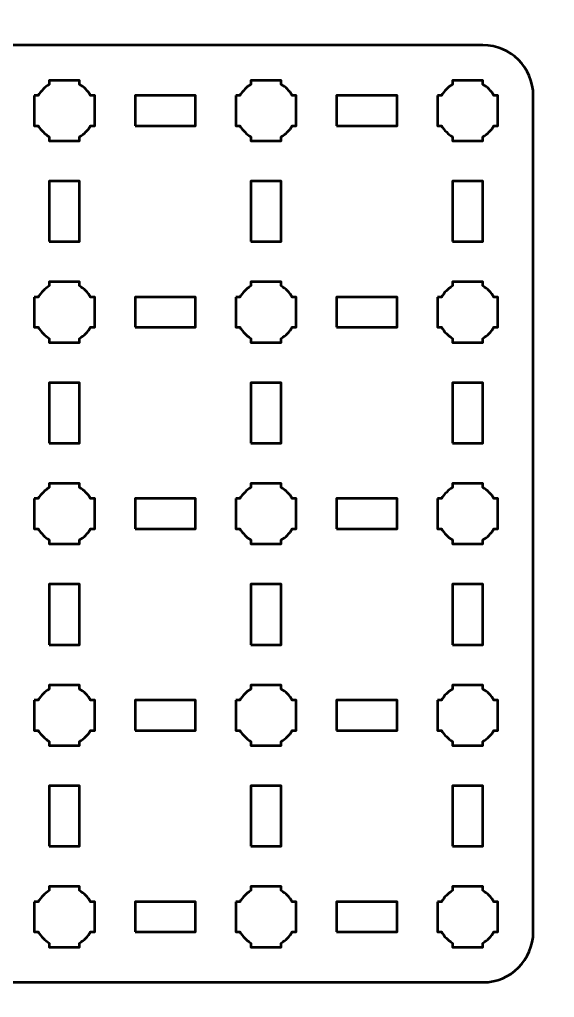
# Model space of a CAD drawing. Header units: centimetres. Extents: x -21 to 0, y -29.7 to 0.
# Drawn here: x -15.7 to -10.39, y -19.65 to -9.95 of the extents above; entities that cross this region are included whole.
import ezdxf

# ---------------------------------------------------------------- set-up
doc = ezdxf.new("R2010")
doc.units = ezdxf.units.CM
doc.header["$MEASUREMENT"] = 0
doc.layers.add('Layer 1', color=7, linetype='Continuous')

msp = doc.modelspace()

# ---------------------------------------------------------------- linework, layer by layer
at = {"layer": 'Layer 1', "lineweight": 53}
for points in [[(-14.55, -11), (-13.95, -11), (-13.95, -10.7), (-14.55, -10.7), (-14.55, -11)], [(-12.55, -11), (-11.95, -11), (-11.95, -10.7), (-12.55, -10.7), (-12.55, -11)], [(-15.4, -12.15), (-15.1, -12.15), (-15.1, -11.55), (-15.4, -11.55), (-15.4, -12.15)], [(-13.4, -12.15), (-13.1, -12.15), (-13.1, -11.55), (-13.4, -11.55), (-13.4, -12.15)], [(-11.4, -12.15), (-11.1, -12.15), (-11.1, -11.55), (-11.4, -11.55), (-11.4, -12.15)], [(-14.55, -13), (-13.95, -13), (-13.95, -12.7), (-14.55, -12.7), (-14.55, -13)], [(-12.55, -13), (-11.95, -13), (-11.95, -12.7), (-12.55, -12.7), (-12.55, -13)], [(-15.4, -14.15), (-15.1, -14.15), (-15.1, -13.55), (-15.4, -13.55), (-15.4, -14.15)], [(-13.4, -14.15), (-13.1, -14.15), (-13.1, -13.55), (-13.4, -13.55), (-13.4, -14.15)], [(-11.4, -14.15), (-11.1, -14.15), (-11.1, -13.55), (-11.4, -13.55), (-11.4, -14.15)], [(-14.55, -15), (-13.95, -15), (-13.95, -14.7), (-14.55, -14.7), (-14.55, -15)], [(-12.55, -15), (-11.95, -15), (-11.95, -14.7), (-12.55, -14.7), (-12.55, -15)], [(-15.4, -16.15), (-15.1, -16.15), (-15.1, -15.55), (-15.4, -15.55), (-15.4, -16.15)], [(-13.4, -16.15), (-13.1, -16.15), (-13.1, -15.55), (-13.4, -15.55), (-13.4, -16.15)], [(-11.4, -16.15), (-11.1, -16.15), (-11.1, -15.55), (-11.4, -15.55), (-11.4, -16.15)], [(-14.55, -17), (-13.95, -17), (-13.95, -16.7), (-14.55, -16.7), (-14.55, -17)], [(-12.55, -17), (-11.95, -17), (-11.95, -16.7), (-12.55, -16.7), (-12.55, -17)], [(-15.4, -18.15), (-15.1, -18.15), (-15.1, -17.55), (-15.4, -17.55), (-15.4, -18.15)], [(-13.4, -18.15), (-13.1, -18.15), (-13.1, -17.55), (-13.4, -17.55), (-13.4, -18.15)], [(-11.4, -18.15), (-11.1, -18.15), (-11.1, -17.55), (-11.4, -17.55), (-11.4, -18.15)], [(-14.55, -19), (-13.95, -19), (-13.95, -18.7), (-14.55, -18.7), (-14.55, -19)], [(-12.55, -19), (-11.95, -19), (-11.95, -18.7), (-12.55, -18.7), (-12.55, -19)]]:
    msp.add_lwpolyline(points, close=True, dxfattribs=at)
at = {"layer": 'Layer 1', "color": 1, "lineweight": 53}
msp.add_open_spline([(-21.00003, -29.19995), (-21.00003, -29.19995), (-21.00003, -5.89992), (-21.00003, -5.89992), (-21.00003, -5.89992), (-21.00003, -5.81709), (-20.93286, -5.74992), (-20.85003, -5.74992), (-20.85003, -5.74992), (-20.7672, -5.74992), (-20.70003, -5.68275), (-20.70003, -5.59992), (-20.70003, -5.59992), (-20.70003, -5.51709), (-20.7672, -5.44992), (-20.85003, -5.44992), (-20.85003, -5.44992), (-20.93286, -5.44992), (-21.00003, -5.38275), (-21.00003, -5.29992), (-21.00003, -5.29992), (-21.00003, -5.21709), (-20.93286, -5.14992), (-20.85003, -5.14992), (-20.85003, -5.14992), (-20.7672, -5.14992), (-20.70003, -5.08275), (-20.70003, -4.99992), (-20.70003, -4.99992), (-20.70003, -4.91709), (-20.7672, -4.84992), (-20.85003, -4.84992), (-20.85003, -4.84992), (-20.93286, -4.84992), (-21.00003, -4.78275), (-21.00003, -4.69992), (-21.00003, -4.69992), (-21.00003, -4.61709), (-20.93286, -4.54992), (-20.85003, -4.54992), (-20.85003, -4.54992), (-20.7672, -4.54992), (-20.70003, -4.48275), (-20.70003, -4.39992), (-20.70003, -4.39992), (-20.70003, -4.31709), (-20.7672, -4.24992), (-20.85003, -4.24992), (-20.85003, -4.24992), (-20.93286, -4.24992), (-21.00003, -4.18275), (-21.00003, -4.09992), (-21.00003, -4.09992), (-21.00003, -4.01709), (-20.93286, -3.94992), (-20.85003, -3.94992), (-20.85003, -3.94992), (-20.7672, -3.94992), (-20.70003, -3.88275), (-20.70003, -3.79992), (-20.70003, -3.79992), (-20.70003, -3.71709), (-20.7672, -3.64992), (-20.85003, -3.64992), (-20.85003, -3.64992), (-20.93286, -3.64992), (-21.00003, -3.58275), (-21.00003, -3.49992), (-21.00003, -3.49992), (-21.00003, -3.41709), (-20.93286, -3.34992), (-20.85003, -3.34992), (-20.85003, -3.34992), (-20.7672, -3.34992), (-20.70003, -3.28275), (-20.70003, -3.19992), (-20.70003, -3.19992), (-20.70003, -3.11709), (-20.7672, -3.04992), (-20.85003, -3.04992), (-20.85003, -3.04992), (-20.93286, -3.04992), (-21.00003, -2.98275), (-21.00003, -2.89992), (-21.00003, -2.89992), (-21.00003, -2.81709), (-20.93286, -2.74992), (-20.85003, -2.74992), (-20.85003, -2.74992), (-20.7672, -2.74992), (-20.70003, -2.68275), (-20.70003, -2.59992), (-20.70003, -2.59992), (-20.70003, -2.51709), (-20.7672, -2.44992), (-20.85003, -2.44992), (-20.85003, -2.44992), (-20.93286, -2.44992), (-21.00003, -2.38275), (-21.00003, -2.29992), (-21.00003, -2.29992), (-21.00003, -2.21709), (-20.93286, -2.14992), (-20.85003, -2.14992), (-20.85003, -2.14992), (-20.7672, -2.14992), (-20.70003, -2.08275), (-20.70003, -1.99992), (-20.70003, -1.99992), (-20.70003, -1.91709), (-20.7672, -1.84992), (-20.85003, -1.84992), (-20.85003, -1.84992), (-20.93286, -1.84992), (-21.00003, -1.78275), (-21.00003, -1.69992), (-21.00003, -1.69992), (-21.00003, -1.61709), (-20.93286, -1.54992), (-20.85003, -1.54992), (-20.85003, -1.54992), (-20.7672, -1.54992), (-20.70003, -1.48275), (-20.70003, -1.39992), (-20.70003, -1.39992), (-20.70003, -1.31709), (-20.7672, -1.24992), (-20.85003, -1.24992), (-20.85003, -1.24992), (-20.93286, -1.24992), (-21.00003, -1.18275), (-21.00003, -1.09992), (-21.00003, -1.09992), (-21.00003, -1.09992), (-21.00003, -0.49992), (-21.00003, -0.49992), (-21.00003, -0.49992), (-21.00003, -0.22295), (-20.77694, 0.00004), (-20.49994, 0.00004), (-20.49994, 0.00004), (-20.49994, 0.00004), (-0.50008, 0.00004), (-0.50008, 0.00004), (-0.50008, 0.00004), (-0.22294, 0.00004), (0.00002, -0.22295), (0.00002, -0.49992), (0.00002, -0.49992), (0.00002, -0.49992), (0.00002, -29.19995), (0.00002, -29.19995), (0.00002, -29.19995), (0.00002, -29.47695), (-0.22294, -29.70004), (-0.50008, -29.70004), (-0.50008, -29.70004), (-0.50008, -29.70004), (-20.49994, -29.70004), (-20.49994, -29.70004), (-20.49994, -29.70004), (-20.77694, -29.70004), (-21.00003, -29.47695), (-21.00003, -29.19995)], degree=3, knots=[0, 0, 0, 0, 0.0243902, 0.0243902, 0.0243902, 0.0243902, 0.0487805, 0.0487805, 0.0487805, 0.0487805, 0.0731707, 0.0731707, 0.0731707, 0.0731707, 0.097561, 0.097561, 0.097561, 0.097561, 0.1219512, 0.1219512, 0.1219512, 0.1219512, 0.1463415, 0.1463415, 0.1463415, 0.1463415, 0.1707317, 0.1707317, 0.1707317, 0.1707317, 0.195122, 0.195122, 0.195122, 0.195122, 0.2195122, 0.2195122, 0.2195122, 0.2195122, 0.2439024, 0.2439024, 0.2439024, 0.2439024, 0.2682927, 0.2682927, 0.2682927, 0.2682927, 0.2926829, 0.2926829, 0.2926829, 0.2926829, 0.3170732, 0.3170732, 0.3170732, 0.3170732, 0.3414634, 0.3414634, 0.3414634, 0.3414634, 0.3658537, 0.3658537, 0.3658537, 0.3658537, 0.3902439, 0.3902439, 0.3902439, 0.3902439, 0.4146341, 0.4146341, 0.4146341, 0.4146341, 0.4390244, 0.4390244, 0.4390244, 0.4390244, 0.4634146, 0.4634146, 0.4634146, 0.4634146, 0.4878049, 0.4878049, 0.4878049, 0.4878049, 0.5121951, 0.5121951, 0.5121951, 0.5121951, 0.5365854, 0.5365854, 0.5365854, 0.5365854, 0.5609756, 0.5609756, 0.5609756, 0.5609756, 0.5853659, 0.5853659, 0.5853659, 0.5853659, 0.6097561, 0.6097561, 0.6097561, 0.6097561, 0.6341463, 0.6341463, 0.6341463, 0.6341463, 0.6585366, 0.6585366, 0.6585366, 0.6585366, 0.6829268, 0.6829268, 0.6829268, 0.6829268, 0.7073171, 0.7073171, 0.7073171, 0.7073171, 0.7317073, 0.7317073, 0.7317073, 0.7317073, 0.7560976, 0.7560976, 0.7560976, 0.7560976, 0.7804878, 0.7804878, 0.7804878, 0.7804878, 0.804878, 0.804878, 0.804878, 0.804878, 0.8292683, 0.8292683, 0.8292683, 0.8292683, 0.8536585, 0.8536585, 0.8536585, 0.8536585, 0.8780488, 0.8780488, 0.8780488, 0.8780488, 0.902439, 0.902439, 0.902439, 0.902439, 0.9268293, 0.9268293, 0.9268293, 0.9268293, 0.9512195, 0.9512195, 0.9512195, 0.9512195, 0.9756098, 0.9756098, 0.9756098, 0.9756098, 1, 1, 1, 1], dxfattribs=at)
at = {"layer": 'Layer 1', "color": 3, "lineweight": 53}
msp.add_open_spline([(-19.9, -19), (-19.9, -19), (-19.9, -10.7), (-19.9, -10.7), (-19.9, -10.7), (-19.9, -10.42391), (-19.67609, -10.2), (-19.4, -10.2), (-19.4, -10.2), (-19.4, -10.2), (-11.1, -10.2), (-11.1, -10.2), (-11.1, -10.2), (-10.82391, -10.2), (-10.6, -10.42391), (-10.6, -10.7), (-10.6, -10.7), (-10.6, -10.7), (-10.6, -19), (-10.6, -19), (-10.6, -19), (-10.6, -19.27609), (-10.82391, -19.5), (-11.1, -19.5), (-11.1, -19.5), (-11.1, -19.5), (-19.4, -19.5), (-19.4, -19.5), (-19.4, -19.5), (-19.67609, -19.5), (-19.9, -19.27609), (-19.9, -19)], degree=3, knots=[0, 0, 0, 0, 0.125, 0.125, 0.125, 0.125, 0.25, 0.25, 0.25, 0.25, 0.375, 0.375, 0.375, 0.375, 0.5, 0.5, 0.5, 0.5, 0.625, 0.625, 0.625, 0.625, 0.75, 0.75, 0.75, 0.75, 0.875, 0.875, 0.875, 0.875, 1, 1, 1, 1], dxfattribs=at)
at = {"layer": 'Layer 1', "lineweight": 53}
for points in [[(-15.55, -10.7), (-15.55, -10.7), (-15.50985, -10.7), (-15.50985, -10.7), (-15.50985, -10.7), (-15.4835, -10.65447), (-15.44553, -10.6165), (-15.4, -10.59015), (-15.4, -10.59015), (-15.4, -10.59015), (-15.4, -10.55), (-15.4, -10.55), (-15.4, -10.55), (-15.4, -10.55), (-15.25, -10.55), (-15.25, -10.55), (-15.25, -10.55), (-15.25, -10.55), (-15.1, -10.55), (-15.1, -10.55), (-15.1, -10.55), (-15.1, -10.55), (-15.1, -10.59015), (-15.1, -10.59015), (-15.1, -10.59015), (-15.05447, -10.6165), (-15.0165, -10.65447), (-14.99015, -10.7), (-14.99015, -10.7), (-14.99015, -10.7), (-14.95, -10.7), (-14.95, -10.7), (-14.95, -10.7), (-14.95, -10.7), (-14.95, -10.85), (-14.95, -10.85), (-14.95, -10.85), (-14.95, -10.85), (-14.95, -11), (-14.95, -11), (-14.95, -11), (-14.95, -11), (-14.99015, -11), (-14.99015, -11), (-14.99015, -11), (-15.0165, -11.04553), (-15.05447, -11.0835), (-15.1, -11.10985), (-15.1, -11.10985), (-15.1, -11.10985), (-15.1, -11.15), (-15.1, -11.15), (-15.1, -11.15), (-15.1, -11.15), (-15.25, -11.15), (-15.25, -11.15), (-15.25, -11.15), (-15.25, -11.15), (-15.4, -11.15), (-15.4, -11.15), (-15.4, -11.15), (-15.4, -11.15), (-15.4, -11.10985), (-15.4, -11.10985), (-15.4, -11.10985), (-15.44553, -11.0835), (-15.4835, -11.04553), (-15.50985, -11), (-15.50985, -11), (-15.50985, -11), (-15.55, -11), (-15.55, -11), (-15.55, -11), (-15.55, -11), (-15.55, -10.85), (-15.55, -10.85), (-15.55, -10.85), (-15.55, -10.85), (-15.55, -10.7), (-15.55, -10.7)], [(-13.55, -10.7), (-13.55, -10.7), (-13.50985, -10.7), (-13.50985, -10.7), (-13.50985, -10.7), (-13.4835, -10.65447), (-13.44553, -10.6165), (-13.4, -10.59015), (-13.4, -10.59015), (-13.4, -10.59015), (-13.4, -10.55), (-13.4, -10.55), (-13.4, -10.55), (-13.4, -10.55), (-13.25, -10.55), (-13.25, -10.55), (-13.25, -10.55), (-13.25, -10.55), (-13.1, -10.55), (-13.1, -10.55), (-13.1, -10.55), (-13.1, -10.55), (-13.1, -10.59015), (-13.1, -10.59015), (-13.1, -10.59015), (-13.05447, -10.6165), (-13.0165, -10.65447), (-12.99015, -10.7), (-12.99015, -10.7), (-12.99015, -10.7), (-12.95, -10.7), (-12.95, -10.7), (-12.95, -10.7), (-12.95, -10.7), (-12.95, -10.85), (-12.95, -10.85), (-12.95, -10.85), (-12.95, -10.85), (-12.95, -11), (-12.95, -11), (-12.95, -11), (-12.95, -11), (-12.99015, -11), (-12.99015, -11), (-12.99015, -11), (-13.0165, -11.04553), (-13.05447, -11.0835), (-13.1, -11.10985), (-13.1, -11.10985), (-13.1, -11.10985), (-13.1, -11.15), (-13.1, -11.15), (-13.1, -11.15), (-13.1, -11.15), (-13.25, -11.15), (-13.25, -11.15), (-13.25, -11.15), (-13.25, -11.15), (-13.4, -11.15), (-13.4, -11.15), (-13.4, -11.15), (-13.4, -11.15), (-13.4, -11.10985), (-13.4, -11.10985), (-13.4, -11.10985), (-13.44553, -11.0835), (-13.4835, -11.04553), (-13.50985, -11), (-13.50985, -11), (-13.50985, -11), (-13.55, -11), (-13.55, -11), (-13.55, -11), (-13.55, -11), (-13.55, -10.85), (-13.55, -10.85), (-13.55, -10.85), (-13.55, -10.85), (-13.55, -10.7), (-13.55, -10.7)], [(-11.55, -10.7), (-11.55, -10.7), (-11.50985, -10.7), (-11.50985, -10.7), (-11.50985, -10.7), (-11.4835, -10.65447), (-11.44553, -10.6165), (-11.4, -10.59015), (-11.4, -10.59015), (-11.4, -10.59015), (-11.4, -10.55), (-11.4, -10.55), (-11.4, -10.55), (-11.4, -10.55), (-11.25, -10.55), (-11.25, -10.55), (-11.25, -10.55), (-11.25, -10.55), (-11.1, -10.55), (-11.1, -10.55), (-11.1, -10.55), (-11.1, -10.55), (-11.1, -10.59015), (-11.1, -10.59015), (-11.1, -10.59015), (-11.05447, -10.6165), (-11.0165, -10.65447), (-10.99015, -10.7), (-10.99015, -10.7), (-10.99015, -10.7), (-10.95, -10.7), (-10.95, -10.7), (-10.95, -10.7), (-10.95, -10.7), (-10.95, -10.85), (-10.95, -10.85), (-10.95, -10.85), (-10.95, -10.85), (-10.95, -11), (-10.95, -11), (-10.95, -11), (-10.95, -11), (-10.99015, -11), (-10.99015, -11), (-10.99015, -11), (-11.0165, -11.04553), (-11.05447, -11.0835), (-11.1, -11.10985), (-11.1, -11.10985), (-11.1, -11.10985), (-11.1, -11.15), (-11.1, -11.15), (-11.1, -11.15), (-11.1, -11.15), (-11.25, -11.15), (-11.25, -11.15), (-11.25, -11.15), (-11.25, -11.15), (-11.4, -11.15), (-11.4, -11.15), (-11.4, -11.15), (-11.4, -11.15), (-11.4, -11.10985), (-11.4, -11.10985), (-11.4, -11.10985), (-11.44553, -11.0835), (-11.4835, -11.04553), (-11.50985, -11), (-11.50985, -11), (-11.50985, -11), (-11.55, -11), (-11.55, -11), (-11.55, -11), (-11.55, -11), (-11.55, -10.85), (-11.55, -10.85), (-11.55, -10.85), (-11.55, -10.85), (-11.55, -10.7), (-11.55, -10.7)], [(-15.55, -12.7), (-15.55, -12.7), (-15.50985, -12.7), (-15.50985, -12.7), (-15.50985, -12.7), (-15.4835, -12.65447), (-15.44553, -12.6165), (-15.4, -12.59015), (-15.4, -12.59015), (-15.4, -12.59015), (-15.4, -12.55), (-15.4, -12.55), (-15.4, -12.55), (-15.4, -12.55), (-15.25, -12.55), (-15.25, -12.55), (-15.25, -12.55), (-15.25, -12.55), (-15.1, -12.55), (-15.1, -12.55), (-15.1, -12.55), (-15.1, -12.55), (-15.1, -12.59015), (-15.1, -12.59015), (-15.1, -12.59015), (-15.05447, -12.6165), (-15.0165, -12.65447), (-14.99015, -12.7), (-14.99015, -12.7), (-14.99015, -12.7), (-14.95, -12.7), (-14.95, -12.7), (-14.95, -12.7), (-14.95, -12.7), (-14.95, -12.85), (-14.95, -12.85), (-14.95, -12.85), (-14.95, -12.85), (-14.95, -13), (-14.95, -13), (-14.95, -13), (-14.95, -13), (-14.99015, -13), (-14.99015, -13), (-14.99015, -13), (-15.0165, -13.04553), (-15.05447, -13.0835), (-15.1, -13.10985), (-15.1, -13.10985), (-15.1, -13.10985), (-15.1, -13.15), (-15.1, -13.15), (-15.1, -13.15), (-15.1, -13.15), (-15.25, -13.15), (-15.25, -13.15), (-15.25, -13.15), (-15.25, -13.15), (-15.4, -13.15), (-15.4, -13.15), (-15.4, -13.15), (-15.4, -13.15), (-15.4, -13.10985), (-15.4, -13.10985), (-15.4, -13.10985), (-15.44553, -13.0835), (-15.4835, -13.04553), (-15.50985, -13), (-15.50985, -13), (-15.50985, -13), (-15.55, -13), (-15.55, -13), (-15.55, -13), (-15.55, -13), (-15.55, -12.85), (-15.55, -12.85), (-15.55, -12.85), (-15.55, -12.85), (-15.55, -12.7), (-15.55, -12.7)], [(-13.55, -12.7), (-13.55, -12.7), (-13.50985, -12.7), (-13.50985, -12.7), (-13.50985, -12.7), (-13.4835, -12.65447), (-13.44553, -12.6165), (-13.4, -12.59015), (-13.4, -12.59015), (-13.4, -12.59015), (-13.4, -12.55), (-13.4, -12.55), (-13.4, -12.55), (-13.4, -12.55), (-13.25, -12.55), (-13.25, -12.55), (-13.25, -12.55), (-13.25, -12.55), (-13.1, -12.55), (-13.1, -12.55), (-13.1, -12.55), (-13.1, -12.55), (-13.1, -12.59015), (-13.1, -12.59015), (-13.1, -12.59015), (-13.05447, -12.6165), (-13.0165, -12.65447), (-12.99015, -12.7), (-12.99015, -12.7), (-12.99015, -12.7), (-12.95, -12.7), (-12.95, -12.7), (-12.95, -12.7), (-12.95, -12.7), (-12.95, -12.85), (-12.95, -12.85), (-12.95, -12.85), (-12.95, -12.85), (-12.95, -13), (-12.95, -13), (-12.95, -13), (-12.95, -13), (-12.99015, -13), (-12.99015, -13), (-12.99015, -13), (-13.0165, -13.04553), (-13.05447, -13.0835), (-13.1, -13.10985), (-13.1, -13.10985), (-13.1, -13.10985), (-13.1, -13.15), (-13.1, -13.15), (-13.1, -13.15), (-13.1, -13.15), (-13.25, -13.15), (-13.25, -13.15), (-13.25, -13.15), (-13.25, -13.15), (-13.4, -13.15), (-13.4, -13.15), (-13.4, -13.15), (-13.4, -13.15), (-13.4, -13.10985), (-13.4, -13.10985), (-13.4, -13.10985), (-13.44553, -13.0835), (-13.4835, -13.04553), (-13.50985, -13), (-13.50985, -13), (-13.50985, -13), (-13.55, -13), (-13.55, -13), (-13.55, -13), (-13.55, -13), (-13.55, -12.85), (-13.55, -12.85), (-13.55, -12.85), (-13.55, -12.85), (-13.55, -12.7), (-13.55, -12.7)], [(-11.55, -12.7), (-11.55, -12.7), (-11.50985, -12.7), (-11.50985, -12.7), (-11.50985, -12.7), (-11.4835, -12.65447), (-11.44553, -12.6165), (-11.4, -12.59015), (-11.4, -12.59015), (-11.4, -12.59015), (-11.4, -12.55), (-11.4, -12.55), (-11.4, -12.55), (-11.4, -12.55), (-11.25, -12.55), (-11.25, -12.55), (-11.25, -12.55), (-11.25, -12.55), (-11.1, -12.55), (-11.1, -12.55), (-11.1, -12.55), (-11.1, -12.55), (-11.1, -12.59015), (-11.1, -12.59015), (-11.1, -12.59015), (-11.05447, -12.6165), (-11.0165, -12.65447), (-10.99015, -12.7), (-10.99015, -12.7), (-10.99015, -12.7), (-10.95, -12.7), (-10.95, -12.7), (-10.95, -12.7), (-10.95, -12.7), (-10.95, -12.85), (-10.95, -12.85), (-10.95, -12.85), (-10.95, -12.85), (-10.95, -13), (-10.95, -13), (-10.95, -13), (-10.95, -13), (-10.99015, -13), (-10.99015, -13), (-10.99015, -13), (-11.0165, -13.04553), (-11.05447, -13.0835), (-11.1, -13.10985), (-11.1, -13.10985), (-11.1, -13.10985), (-11.1, -13.15), (-11.1, -13.15), (-11.1, -13.15), (-11.1, -13.15), (-11.25, -13.15), (-11.25, -13.15), (-11.25, -13.15), (-11.25, -13.15), (-11.4, -13.15), (-11.4, -13.15), (-11.4, -13.15), (-11.4, -13.15), (-11.4, -13.10985), (-11.4, -13.10985), (-11.4, -13.10985), (-11.44553, -13.0835), (-11.4835, -13.04553), (-11.50985, -13), (-11.50985, -13), (-11.50985, -13), (-11.55, -13), (-11.55, -13), (-11.55, -13), (-11.55, -13), (-11.55, -12.85), (-11.55, -12.85), (-11.55, -12.85), (-11.55, -12.85), (-11.55, -12.7), (-11.55, -12.7)], [(-15.55, -14.7), (-15.55, -14.7), (-15.50985, -14.7), (-15.50985, -14.7), (-15.50985, -14.7), (-15.4835, -14.65447), (-15.44553, -14.6165), (-15.4, -14.59015), (-15.4, -14.59015), (-15.4, -14.59015), (-15.4, -14.55), (-15.4, -14.55), (-15.4, -14.55), (-15.4, -14.55), (-15.25, -14.55), (-15.25, -14.55), (-15.25, -14.55), (-15.25, -14.55), (-15.1, -14.55), (-15.1, -14.55), (-15.1, -14.55), (-15.1, -14.55), (-15.1, -14.59015), (-15.1, -14.59015), (-15.1, -14.59015), (-15.05447, -14.6165), (-15.0165, -14.65447), (-14.99015, -14.7), (-14.99015, -14.7), (-14.99015, -14.7), (-14.95, -14.7), (-14.95, -14.7), (-14.95, -14.7), (-14.95, -14.7), (-14.95, -14.85), (-14.95, -14.85), (-14.95, -14.85), (-14.95, -14.85), (-14.95, -15), (-14.95, -15), (-14.95, -15), (-14.95, -15), (-14.99015, -15), (-14.99015, -15), (-14.99015, -15), (-15.0165, -15.04553), (-15.05447, -15.0835), (-15.1, -15.10985), (-15.1, -15.10985), (-15.1, -15.10985), (-15.1, -15.15), (-15.1, -15.15), (-15.1, -15.15), (-15.1, -15.15), (-15.25, -15.15), (-15.25, -15.15), (-15.25, -15.15), (-15.25, -15.15), (-15.4, -15.15), (-15.4, -15.15), (-15.4, -15.15), (-15.4, -15.15), (-15.4, -15.10985), (-15.4, -15.10985), (-15.4, -15.10985), (-15.44553, -15.0835), (-15.4835, -15.04553), (-15.50985, -15), (-15.50985, -15), (-15.50985, -15), (-15.55, -15), (-15.55, -15), (-15.55, -15), (-15.55, -15), (-15.55, -14.85), (-15.55, -14.85), (-15.55, -14.85), (-15.55, -14.85), (-15.55, -14.7), (-15.55, -14.7)], [(-13.55, -14.7), (-13.55, -14.7), (-13.50985, -14.7), (-13.50985, -14.7), (-13.50985, -14.7), (-13.4835, -14.65447), (-13.44553, -14.6165), (-13.4, -14.59015), (-13.4, -14.59015), (-13.4, -14.59015), (-13.4, -14.55), (-13.4, -14.55), (-13.4, -14.55), (-13.4, -14.55), (-13.25, -14.55), (-13.25, -14.55), (-13.25, -14.55), (-13.25, -14.55), (-13.1, -14.55), (-13.1, -14.55), (-13.1, -14.55), (-13.1, -14.55), (-13.1, -14.59015), (-13.1, -14.59015), (-13.1, -14.59015), (-13.05447, -14.6165), (-13.0165, -14.65447), (-12.99015, -14.7), (-12.99015, -14.7), (-12.99015, -14.7), (-12.95, -14.7), (-12.95, -14.7), (-12.95, -14.7), (-12.95, -14.7), (-12.95, -14.85), (-12.95, -14.85), (-12.95, -14.85), (-12.95, -14.85), (-12.95, -15), (-12.95, -15), (-12.95, -15), (-12.95, -15), (-12.99015, -15), (-12.99015, -15), (-12.99015, -15), (-13.0165, -15.04553), (-13.05447, -15.0835), (-13.1, -15.10985), (-13.1, -15.10985), (-13.1, -15.10985), (-13.1, -15.15), (-13.1, -15.15), (-13.1, -15.15), (-13.1, -15.15), (-13.25, -15.15), (-13.25, -15.15), (-13.25, -15.15), (-13.25, -15.15), (-13.4, -15.15), (-13.4, -15.15), (-13.4, -15.15), (-13.4, -15.15), (-13.4, -15.10985), (-13.4, -15.10985), (-13.4, -15.10985), (-13.44553, -15.0835), (-13.4835, -15.04553), (-13.50985, -15), (-13.50985, -15), (-13.50985, -15), (-13.55, -15), (-13.55, -15), (-13.55, -15), (-13.55, -15), (-13.55, -14.85), (-13.55, -14.85), (-13.55, -14.85), (-13.55, -14.85), (-13.55, -14.7), (-13.55, -14.7)], [(-11.55, -14.7), (-11.55, -14.7), (-11.50985, -14.7), (-11.50985, -14.7), (-11.50985, -14.7), (-11.4835, -14.65447), (-11.44553, -14.6165), (-11.4, -14.59015), (-11.4, -14.59015), (-11.4, -14.59015), (-11.4, -14.55), (-11.4, -14.55), (-11.4, -14.55), (-11.4, -14.55), (-11.25, -14.55), (-11.25, -14.55), (-11.25, -14.55), (-11.25, -14.55), (-11.1, -14.55), (-11.1, -14.55), (-11.1, -14.55), (-11.1, -14.55), (-11.1, -14.59015), (-11.1, -14.59015), (-11.1, -14.59015), (-11.05447, -14.6165), (-11.0165, -14.65447), (-10.99015, -14.7), (-10.99015, -14.7), (-10.99015, -14.7), (-10.95, -14.7), (-10.95, -14.7), (-10.95, -14.7), (-10.95, -14.7), (-10.95, -14.85), (-10.95, -14.85), (-10.95, -14.85), (-10.95, -14.85), (-10.95, -15), (-10.95, -15), (-10.95, -15), (-10.95, -15), (-10.99015, -15), (-10.99015, -15), (-10.99015, -15), (-11.0165, -15.04553), (-11.05447, -15.0835), (-11.1, -15.10985), (-11.1, -15.10985), (-11.1, -15.10985), (-11.1, -15.15), (-11.1, -15.15), (-11.1, -15.15), (-11.1, -15.15), (-11.25, -15.15), (-11.25, -15.15), (-11.25, -15.15), (-11.25, -15.15), (-11.4, -15.15), (-11.4, -15.15), (-11.4, -15.15), (-11.4, -15.15), (-11.4, -15.10985), (-11.4, -15.10985), (-11.4, -15.10985), (-11.44553, -15.0835), (-11.4835, -15.04553), (-11.50985, -15), (-11.50985, -15), (-11.50985, -15), (-11.55, -15), (-11.55, -15), (-11.55, -15), (-11.55, -15), (-11.55, -14.85), (-11.55, -14.85), (-11.55, -14.85), (-11.55, -14.85), (-11.55, -14.7), (-11.55, -14.7)], [(-15.55, -16.7), (-15.55, -16.7), (-15.50985, -16.7), (-15.50985, -16.7), (-15.50985, -16.7), (-15.4835, -16.65447), (-15.44553, -16.6165), (-15.4, -16.59015), (-15.4, -16.59015), (-15.4, -16.59015), (-15.4, -16.55), (-15.4, -16.55), (-15.4, -16.55), (-15.4, -16.55), (-15.25, -16.55), (-15.25, -16.55), (-15.25, -16.55), (-15.25, -16.55), (-15.1, -16.55), (-15.1, -16.55), (-15.1, -16.55), (-15.1, -16.55), (-15.1, -16.59015), (-15.1, -16.59015), (-15.1, -16.59015), (-15.05447, -16.6165), (-15.0165, -16.65447), (-14.99015, -16.7), (-14.99015, -16.7), (-14.99015, -16.7), (-14.95, -16.7), (-14.95, -16.7), (-14.95, -16.7), (-14.95, -16.7), (-14.95, -16.85), (-14.95, -16.85), (-14.95, -16.85), (-14.95, -16.85), (-14.95, -17), (-14.95, -17), (-14.95, -17), (-14.95, -17), (-14.99015, -17), (-14.99015, -17), (-14.99015, -17), (-15.0165, -17.04553), (-15.05447, -17.0835), (-15.1, -17.10985), (-15.1, -17.10985), (-15.1, -17.10985), (-15.1, -17.15), (-15.1, -17.15), (-15.1, -17.15), (-15.1, -17.15), (-15.25, -17.15), (-15.25, -17.15), (-15.25, -17.15), (-15.25, -17.15), (-15.4, -17.15), (-15.4, -17.15), (-15.4, -17.15), (-15.4, -17.15), (-15.4, -17.10985), (-15.4, -17.10985), (-15.4, -17.10985), (-15.44553, -17.0835), (-15.4835, -17.04553), (-15.50985, -17), (-15.50985, -17), (-15.50985, -17), (-15.55, -17), (-15.55, -17), (-15.55, -17), (-15.55, -17), (-15.55, -16.85), (-15.55, -16.85), (-15.55, -16.85), (-15.55, -16.85), (-15.55, -16.7), (-15.55, -16.7)], [(-13.55, -16.7), (-13.55, -16.7), (-13.50985, -16.7), (-13.50985, -16.7), (-13.50985, -16.7), (-13.4835, -16.65447), (-13.44553, -16.6165), (-13.4, -16.59015), (-13.4, -16.59015), (-13.4, -16.59015), (-13.4, -16.55), (-13.4, -16.55), (-13.4, -16.55), (-13.4, -16.55), (-13.25, -16.55), (-13.25, -16.55), (-13.25, -16.55), (-13.25, -16.55), (-13.1, -16.55), (-13.1, -16.55), (-13.1, -16.55), (-13.1, -16.55), (-13.1, -16.59015), (-13.1, -16.59015), (-13.1, -16.59015), (-13.05447, -16.6165), (-13.0165, -16.65447), (-12.99015, -16.7), (-12.99015, -16.7), (-12.99015, -16.7), (-12.95, -16.7), (-12.95, -16.7), (-12.95, -16.7), (-12.95, -16.7), (-12.95, -16.85), (-12.95, -16.85), (-12.95, -16.85), (-12.95, -16.85), (-12.95, -17), (-12.95, -17), (-12.95, -17), (-12.95, -17), (-12.99015, -17), (-12.99015, -17), (-12.99015, -17), (-13.0165, -17.04553), (-13.05447, -17.0835), (-13.1, -17.10985), (-13.1, -17.10985), (-13.1, -17.10985), (-13.1, -17.15), (-13.1, -17.15), (-13.1, -17.15), (-13.1, -17.15), (-13.25, -17.15), (-13.25, -17.15), (-13.25, -17.15), (-13.25, -17.15), (-13.4, -17.15), (-13.4, -17.15), (-13.4, -17.15), (-13.4, -17.15), (-13.4, -17.10985), (-13.4, -17.10985), (-13.4, -17.10985), (-13.44553, -17.0835), (-13.4835, -17.04553), (-13.50985, -17), (-13.50985, -17), (-13.50985, -17), (-13.55, -17), (-13.55, -17), (-13.55, -17), (-13.55, -17), (-13.55, -16.85), (-13.55, -16.85), (-13.55, -16.85), (-13.55, -16.85), (-13.55, -16.7), (-13.55, -16.7)], [(-11.55, -16.7), (-11.55, -16.7), (-11.50985, -16.7), (-11.50985, -16.7), (-11.50985, -16.7), (-11.4835, -16.65447), (-11.44553, -16.6165), (-11.4, -16.59015), (-11.4, -16.59015), (-11.4, -16.59015), (-11.4, -16.55), (-11.4, -16.55), (-11.4, -16.55), (-11.4, -16.55), (-11.25, -16.55), (-11.25, -16.55), (-11.25, -16.55), (-11.25, -16.55), (-11.1, -16.55), (-11.1, -16.55), (-11.1, -16.55), (-11.1, -16.55), (-11.1, -16.59015), (-11.1, -16.59015), (-11.1, -16.59015), (-11.05447, -16.6165), (-11.0165, -16.65447), (-10.99015, -16.7), (-10.99015, -16.7), (-10.99015, -16.7), (-10.95, -16.7), (-10.95, -16.7), (-10.95, -16.7), (-10.95, -16.7), (-10.95, -16.85), (-10.95, -16.85), (-10.95, -16.85), (-10.95, -16.85), (-10.95, -17), (-10.95, -17), (-10.95, -17), (-10.95, -17), (-10.99015, -17), (-10.99015, -17), (-10.99015, -17), (-11.0165, -17.04553), (-11.05447, -17.0835), (-11.1, -17.10985), (-11.1, -17.10985), (-11.1, -17.10985), (-11.1, -17.15), (-11.1, -17.15), (-11.1, -17.15), (-11.1, -17.15), (-11.25, -17.15), (-11.25, -17.15), (-11.25, -17.15), (-11.25, -17.15), (-11.4, -17.15), (-11.4, -17.15), (-11.4, -17.15), (-11.4, -17.15), (-11.4, -17.10985), (-11.4, -17.10985), (-11.4, -17.10985), (-11.44553, -17.0835), (-11.4835, -17.04553), (-11.50985, -17), (-11.50985, -17), (-11.50985, -17), (-11.55, -17), (-11.55, -17), (-11.55, -17), (-11.55, -17), (-11.55, -16.85), (-11.55, -16.85), (-11.55, -16.85), (-11.55, -16.85), (-11.55, -16.7), (-11.55, -16.7)], [(-15.55, -18.7), (-15.55, -18.7), (-15.50985, -18.7), (-15.50985, -18.7), (-15.50985, -18.7), (-15.4835, -18.65447), (-15.44553, -18.6165), (-15.4, -18.59015), (-15.4, -18.59015), (-15.4, -18.59015), (-15.4, -18.55), (-15.4, -18.55), (-15.4, -18.55), (-15.4, -18.55), (-15.25, -18.55), (-15.25, -18.55), (-15.25, -18.55), (-15.25, -18.55), (-15.1, -18.55), (-15.1, -18.55), (-15.1, -18.55), (-15.1, -18.55), (-15.1, -18.59015), (-15.1, -18.59015), (-15.1, -18.59015), (-15.05447, -18.6165), (-15.0165, -18.65447), (-14.99015, -18.7), (-14.99015, -18.7), (-14.99015, -18.7), (-14.95, -18.7), (-14.95, -18.7), (-14.95, -18.7), (-14.95, -18.7), (-14.95, -18.85), (-14.95, -18.85), (-14.95, -18.85), (-14.95, -18.85), (-14.95, -19), (-14.95, -19), (-14.95, -19), (-14.95, -19), (-14.99015, -19), (-14.99015, -19), (-14.99015, -19), (-15.0165, -19.04553), (-15.05447, -19.0835), (-15.1, -19.10985), (-15.1, -19.10985), (-15.1, -19.10985), (-15.1, -19.15), (-15.1, -19.15), (-15.1, -19.15), (-15.1, -19.15), (-15.25, -19.15), (-15.25, -19.15), (-15.25, -19.15), (-15.25, -19.15), (-15.4, -19.15), (-15.4, -19.15), (-15.4, -19.15), (-15.4, -19.15), (-15.4, -19.10985), (-15.4, -19.10985), (-15.4, -19.10985), (-15.44553, -19.0835), (-15.4835, -19.04553), (-15.50985, -19), (-15.50985, -19), (-15.50985, -19), (-15.55, -19), (-15.55, -19), (-15.55, -19), (-15.55, -19), (-15.55, -18.85), (-15.55, -18.85), (-15.55, -18.85), (-15.55, -18.85), (-15.55, -18.7), (-15.55, -18.7)], [(-13.55, -18.7), (-13.55, -18.7), (-13.50985, -18.7), (-13.50985, -18.7), (-13.50985, -18.7), (-13.4835, -18.65447), (-13.44553, -18.6165), (-13.4, -18.59015), (-13.4, -18.59015), (-13.4, -18.59015), (-13.4, -18.55), (-13.4, -18.55), (-13.4, -18.55), (-13.4, -18.55), (-13.25, -18.55), (-13.25, -18.55), (-13.25, -18.55), (-13.25, -18.55), (-13.1, -18.55), (-13.1, -18.55), (-13.1, -18.55), (-13.1, -18.55), (-13.1, -18.59015), (-13.1, -18.59015), (-13.1, -18.59015), (-13.05447, -18.6165), (-13.0165, -18.65447), (-12.99015, -18.7), (-12.99015, -18.7), (-12.99015, -18.7), (-12.95, -18.7), (-12.95, -18.7), (-12.95, -18.7), (-12.95, -18.7), (-12.95, -18.85), (-12.95, -18.85), (-12.95, -18.85), (-12.95, -18.85), (-12.95, -19), (-12.95, -19), (-12.95, -19), (-12.95, -19), (-12.99015, -19), (-12.99015, -19), (-12.99015, -19), (-13.0165, -19.04553), (-13.05447, -19.0835), (-13.1, -19.10985), (-13.1, -19.10985), (-13.1, -19.10985), (-13.1, -19.15), (-13.1, -19.15), (-13.1, -19.15), (-13.1, -19.15), (-13.25, -19.15), (-13.25, -19.15), (-13.25, -19.15), (-13.25, -19.15), (-13.4, -19.15), (-13.4, -19.15), (-13.4, -19.15), (-13.4, -19.15), (-13.4, -19.10985), (-13.4, -19.10985), (-13.4, -19.10985), (-13.44553, -19.0835), (-13.4835, -19.04553), (-13.50985, -19), (-13.50985, -19), (-13.50985, -19), (-13.55, -19), (-13.55, -19), (-13.55, -19), (-13.55, -19), (-13.55, -18.85), (-13.55, -18.85), (-13.55, -18.85), (-13.55, -18.85), (-13.55, -18.7), (-13.55, -18.7)], [(-11.55, -18.7), (-11.55, -18.7), (-11.50985, -18.7), (-11.50985, -18.7), (-11.50985, -18.7), (-11.4835, -18.65447), (-11.44553, -18.6165), (-11.4, -18.59015), (-11.4, -18.59015), (-11.4, -18.59015), (-11.4, -18.55), (-11.4, -18.55), (-11.4, -18.55), (-11.4, -18.55), (-11.25, -18.55), (-11.25, -18.55), (-11.25, -18.55), (-11.25, -18.55), (-11.1, -18.55), (-11.1, -18.55), (-11.1, -18.55), (-11.1, -18.55), (-11.1, -18.59015), (-11.1, -18.59015), (-11.1, -18.59015), (-11.05447, -18.6165), (-11.0165, -18.65447), (-10.99015, -18.7), (-10.99015, -18.7), (-10.99015, -18.7), (-10.95, -18.7), (-10.95, -18.7), (-10.95, -18.7), (-10.95, -18.7), (-10.95, -18.85), (-10.95, -18.85), (-10.95, -18.85), (-10.95, -18.85), (-10.95, -19), (-10.95, -19), (-10.95, -19), (-10.95, -19), (-10.99015, -19), (-10.99015, -19), (-10.99015, -19), (-11.0165, -19.04553), (-11.05447, -19.0835), (-11.1, -19.10985), (-11.1, -19.10985), (-11.1, -19.10985), (-11.1, -19.15), (-11.1, -19.15), (-11.1, -19.15), (-11.1, -19.15), (-11.25, -19.15), (-11.25, -19.15), (-11.25, -19.15), (-11.25, -19.15), (-11.4, -19.15), (-11.4, -19.15), (-11.4, -19.15), (-11.4, -19.15), (-11.4, -19.10985), (-11.4, -19.10985), (-11.4, -19.10985), (-11.44553, -19.0835), (-11.4835, -19.04553), (-11.50985, -19), (-11.50985, -19), (-11.50985, -19), (-11.55, -19), (-11.55, -19), (-11.55, -19), (-11.55, -19), (-11.55, -18.85), (-11.55, -18.85), (-11.55, -18.85), (-11.55, -18.85), (-11.55, -18.7), (-11.55, -18.7)]]:
    msp.add_open_spline(points, degree=3, knots=[0, 0, 0, 0, 0.05, 0.05, 0.05, 0.05, 0.1, 0.1, 0.1, 0.1, 0.15, 0.15, 0.15, 0.15, 0.2, 0.2, 0.2, 0.2, 0.25, 0.25, 0.25, 0.25, 0.3, 0.3, 0.3, 0.3, 0.35, 0.35, 0.35, 0.35, 0.4, 0.4, 0.4, 0.4, 0.45, 0.45, 0.45, 0.45, 0.5, 0.5, 0.5, 0.5, 0.55, 0.55, 0.55, 0.55, 0.6, 0.6, 0.6, 0.6, 0.65, 0.65, 0.65, 0.65, 0.7, 0.7, 0.7, 0.7, 0.75, 0.75, 0.75, 0.75, 0.8, 0.8, 0.8, 0.8, 0.85, 0.85, 0.85, 0.85, 0.9, 0.9, 0.9, 0.9, 0.95, 0.95, 0.95, 0.95, 1, 1, 1, 1], dxfattribs=at)

doc.saveas('drawing.dxf')
